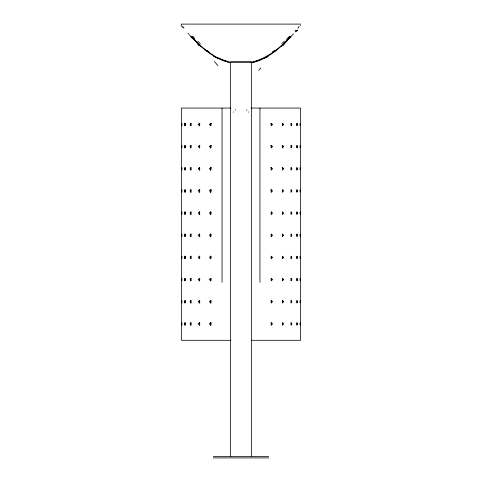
<?xml version="1.0" encoding="UTF-8"?>
<svg xmlns="http://www.w3.org/2000/svg" width="482" height="482" viewBox="0 0 482 482"><rect width="100%" height="100%" fill="white"/><g stroke="black" fill="none" stroke-linecap="round" stroke-linejoin="round"><path stroke-width="0.72" d="M185.281 278.391L185.281 280.759M185.281 300.551L185.281 302.919M185.281 322.705L185.281 325.079M296.719 280.759L296.677 278.319M296.719 302.919L296.719 300.551M296.719 325.079L296.719 322.705M251.11 62.286L256.243 60.913M185.323 123.211L185.323 125.718M185.323 145.365L185.323 147.878M185.323 167.525L185.323 170.038M185.323 189.685L185.323 192.198M185.323 211.845L185.323 214.351M185.323 234.005L185.323 236.511M185.323 256.159L185.323 258.671M296.677 125.718L296.677 123.211M296.677 147.878L296.677 145.365M296.677 170.038L296.677 167.525M296.677 192.198L296.677 189.685M296.677 214.351L296.677 211.845M296.677 236.511L296.677 234.005M296.677 258.671L296.677 256.159M298.093 27.528L298.328 27.215M298.4 27.751L298.093 28.155M296.4 30.306L295.056 31.975M295.526 30.782L295.972 30.227M293.538 33.794L284.898 43.073L275.704 50.978M290.767 36.373L283.073 44.236L275.704 50.429M290.923 36.795L289.857 37.97M270.601 145.552C271.806 144.781 272.137 147.462 271.137 147.878M270.601 167.712C271.806 166.935 272.137 169.616 271.137 170.038M270.601 189.872C271.806 189.095 272.137 191.776 271.137 192.198M270.601 123.398C271.806 122.621 272.137 125.302 271.137 125.718M191.107 123.211L190.776 124.464L191.107 125.718M191.107 145.365L190.776 146.624L191.107 147.878M191.107 167.525L190.776 168.784L191.107 170.038M191.107 189.685L190.776 190.938L191.107 192.198M191.107 211.845L190.776 213.098L191.107 214.351M290.893 125.718L291.224 124.464L290.893 123.211M191.107 234.005L190.776 235.258L191.107 236.511M290.893 147.878L291.224 146.624L290.893 145.365M191.107 256.159L190.776 257.418L191.107 258.671M290.893 170.038L291.224 168.778L290.893 167.525M191.107 278.319L190.776 279.578L191.107 280.831M290.893 192.198L291.224 190.938L290.893 189.685M191.107 300.479L190.776 301.732L191.107 302.991M290.893 214.351L291.224 213.098L290.893 211.845M191.107 322.639L190.776 323.892L191.107 325.145M290.893 236.511L291.224 235.258L290.893 234.005M290.893 258.671L291.224 257.418L290.893 256.159M290.893 280.831L291.224 279.572L290.893 278.319M290.893 302.991L291.224 301.732L290.893 300.479M290.893 325.145L291.224 323.892L290.893 322.639M281.169 46.519L282.133 45.663M276.3 50.52L270.649 54.496L264.714 57.9M273.384 52.122L264.72 57.376M199.668 211.845L199.223 213.351L199.783 214.376M254.55 61.913L251.11 62.787M210.863 211.845L210.291 213.098L210.863 214.351M210.863 234.005L210.291 235.258L210.863 236.511M271.137 214.351L271.709 213.098L271.137 211.845M210.863 256.159L210.291 257.418L210.863 258.671M271.137 236.511L271.709 235.258L271.137 234.005M210.863 278.319L210.291 279.578L210.863 280.831M271.137 258.671L271.709 257.418L271.137 256.159M210.863 300.479L210.291 301.732L210.863 302.991M271.137 280.831L271.709 279.572L271.137 278.319M210.863 322.639L210.291 323.892L210.863 325.145M271.137 302.991L271.709 301.732L271.137 300.479M271.137 325.145L271.709 323.892L271.137 322.639M265.299 57.075L264.931 57.268M265.299 57.599L259.834 60.117M263.25 58.099L257.87 60.358M263.184 58.653L257.822 60.883L252.267 62.533M258.316 60.702L256.243 61.419M199.783 123.187L199.217 124.464L199.783 125.742M199.783 145.347L199.217 146.624L199.783 147.902M199.783 167.501L199.217 168.784L199.783 170.062M199.783 189.661L199.217 190.938L199.783 192.216M199.783 233.981L199.217 235.258L199.783 236.535M199.783 256.141L199.217 257.418L199.783 258.695M282.217 258.695L282.783 257.418L282.217 256.141M199.783 278.295L199.217 279.578L199.783 280.855M282.217 280.855L282.783 279.572L282.217 278.295M199.783 300.455L199.217 301.732L199.783 303.009M282.217 303.009L282.783 301.732L282.217 300.455M199.783 322.615L199.217 323.892L199.783 325.169M282.217 125.742L282.783 124.464L282.217 123.187M282.217 147.902L282.783 146.624L282.217 145.347M282.217 170.062L282.783 168.778L282.217 167.501M282.217 192.216L282.783 190.938L282.217 189.661M282.217 214.376L282.777 213.351L282.332 211.845M282.217 236.535L282.783 235.258L282.217 233.981M282.217 325.169L282.783 323.892L282.217 322.615M181.34 24.1L300.66 24.1M230.559 61.6L251.441 61.6M230.794 108.058L181.437 108.058L181.437 340.298L230.854 340.298M251.206 108.058L300.563 108.058L300.563 340.298L251.206 340.298M213.303 456.623L268.697 456.623M213.303 457.9L268.697 457.9M227.661 61.997L229.733 62.533M229.426 62.455L230.89 62.787M229.733 62.033L222.371 59.684L216.701 57.075M227.859 62.051L218.816 58.653M225.757 61.419L223.684 60.702M222.166 60.117L216.701 57.599M217.286 57.9L211.351 54.496L205.7 50.52M210.863 125.718C209.863 125.302 210.194 122.621 211.399 123.398M210.863 147.878C209.863 147.462 210.194 144.781 211.399 145.552M210.863 170.038C209.863 169.616 210.194 166.935 211.399 167.712M210.863 192.198C209.863 191.776 210.194 189.095 211.399 189.872M214.165 55.683C205.41 50.586 197.801 43.729 191.077 36.198M206.296 50.978L198.927 44.802L191.077 36.795M199.867 45.663L200.831 46.519M192.143 37.97L189.577 35.09M189.01 34.439L187.938 33.174M183.907 28.155L183.6 27.751M183.907 27.528L183.6 27.119M259.955 108.058L259.955 282.241M251.652 456.623L251.652 62.449L230.348 62.449L230.348 456.623M222.045 108.058L222.045 282.241M257.78 60.274A39.741 22.389 -2 0 1 256.153 60.822M264.618 57.322A52.321 26.167 -5.4 0 1 263.148 58.045M274.589 50.381A80.096 28.119 -15.4 0 1 272.252 52.044M288.483 37.469A129.748 10.032 -39.6 0 1 286.422 39.687M297.057 30.312A131.49 9.218 -40.5 0 1 296.219 31.402M289.76 36.162A134.195 6.296 -43.6 0 1 287.838 38.325M289.363 36.632A136.014 4.947 -45.2 0 1 288.097 38.084M300.708 25.148A137.852 4.308 -46.1 0 1 300.497 25.564M285.278 42A140.581 3.157 -47.6 0 1 286.941 40.301M297.677 30.125A131.725 8.447 -41.2 0 1 296.906 31.149M289.724 36.819A134.418 5.585 -44.3 0 1 287.814 38.982M233.348 112.186A143.732 0.904 -51.1 0 1 233.565 111.92M284.621 43.308A139.925 3.127 -47.5 0 1 286.971 40.91M298.804 26.721A141.551 2.097 -49.1 0 1 299.093 26.432M287.676 38.53A129.76 10.008 -39.7 0 1 287.332 38.903M235.156 110.167A143.034 0.645 -51.5 0 1 235.499 109.733M256.285 61.467A39.271 22.738 -1.3 0 1 254.617 61.979M259.949 60.208A42.494 23.666 -2.3 0 1 258.43 60.798M284.32 41.121A129.628 9.164 -40.4 0 1 281.741 43.796M277.343 49.11A87.634 27.703 -17.9 0 1 275.481 50.55M268.347 56.412A56.587 27.534 -6.2 0 1 265.811 57.834M284.651 43.693A140.762 1.699 -49.6 0 1 283.048 45.645M260.846 67.866A138.081 2.597 -48.2 0 1 258.683 70.354M274.577 50.923A79.861 28.058 -15.3 0 1 272.24 52.58M265.052 58.069A51.544 26.1 -5 0 1 263.515 58.834M289.833 36.698A133.532 6.266 -43.5 0 1 287.917 38.849M224.793 60.63A39.916 22.72 1.7 0 1 224.329 60.467M207.579 50.628A80.205 28.287 15.3 0 1 207.248 50.387M193.24 37.331A135.972 4.947 45.2 0 1 192.613 36.614M181.383 24.666A141.503 2.073 49.2 0 1 181.527 24.781M194.119 38.922A134.43 5.585 44.3 0 1 192.216 36.765M196.102 41.271A137.213 3.693 46.7 0 1 194.168 39.03M248.441 111.926A143.732 0.904 51.1 0 1 248.658 112.192M217.894 65.618A140.142 2.079 49.1 0 1 214.418 61.509M194.469 38.741A136.02 4.965 45.2 0 1 192.565 36.56M194.391 38.536A134.189 6.266 43.7 0 1 193.089 37.078M194.487 38.62A132.375 7.712 42 0 1 193.168 37.156M194.644 38.879A129.827 10.026 39.7 0 1 192.957 37.054M246.513 109.751A143.034 0.645 51.5 0 1 246.862 110.185M216.243 57.286A56.774 27.564 6.3 0 1 213.707 55.864M227.486 61.853A39.235 22.558 1.5 0 1 225.829 61.347M223.558 60.81A42.458 23.648 2.3 0 1 222.039 60.22M200.379 43.88A129.61 9.158 40.4 0 1 197.795 41.205M206.254 50.544A87.26 27.57 17.9 0 1 204.392 49.098M216.189 57.834A56.665 27.607 6.2 0 1 213.653 56.412M182.377 26.444A140.816 2.061 49.1 0 1 182.895 26.956M181.027 25.245A139.033 3.097 47.6 0 1 181.081 25.16M199.15 45.874A140.738 1.699 49.6 0 1 197.542 43.916M196.993 42.681A139.027 2.609 48.2 0 1 196.343 41.91M181.648 26.45A137.153 4.284 46 0 1 181.298 25.787M209.772 52.58A79.898 28.058 15.4 0 1 207.441 50.923M218.581 58.786A51.574 26.064 5.1 0 1 217.045 58.021M194.74 39.422A131.785 7.658 42 0 1 192.764 37.247M193.451 38.138A133.514 6.26 43.5 0 1 192.185 36.71M182.377 27.582A135.382 5.609 44.3 0 1 182.16 27.239M181.726 124.205C181.816 129.278 182.003 120.271 181.726 124.205M181.726 146.365C181.828 151.318 182.009 142.558 181.726 146.365M181.726 168.525C181.828 173.478 182.009 164.717 181.726 168.525M181.726 190.685C181.828 195.638 182.009 186.877 181.726 190.685M181.726 212.845C181.816 217.912 182.003 208.905 181.726 212.845M181.726 234.999C181.816 240.072 182.003 231.065 181.726 234.999M181.726 257.159C181.828 262.118 182.009 253.351 181.726 257.159M181.726 279.319C181.822 284.223 182.021 275.577 181.726 279.319M181.726 301.479C181.828 306.432 182.009 297.671 181.726 301.479M181.726 323.639C181.816 328.706 182.003 319.699 181.726 323.639M300.274 124.464C300.105 128.296 300.105 120.633 300.274 124.464M300.274 146.624C300.111 150.462 300.099 142.793 300.274 146.624M300.274 168.778C300.111 172.622 300.099 164.952 300.274 168.778M300.274 190.938C300.111 194.782 300.099 187.112 300.274 190.938M300.274 213.098C300.105 216.93 300.105 209.266 300.274 213.098M300.274 235.258C300.105 239.09 300.105 231.426 300.274 235.258M300.274 257.418C300.111 261.256 300.099 253.586 300.274 257.418M300.274 279.572C300.111 283.416 300.099 275.746 300.274 279.572M300.274 301.732C300.111 305.576 300.099 297.906 300.274 301.732M300.274 323.892C300.105 327.724 300.105 320.06 300.274 323.892M184.504 124.205C184.943 129.387 185.299 120.163 184.504 124.205M184.504 146.365C184.943 151.547 185.299 142.323 184.504 146.365M184.504 168.525C184.943 173.707 185.299 164.476 184.504 168.525M184.504 190.685C184.943 195.861 185.299 186.636 184.504 190.685M184.504 212.845C184.943 218.021 185.299 208.796 184.504 212.845M184.504 234.999C184.943 240.181 185.299 230.956 184.504 234.999M184.504 257.159C184.943 262.341 185.299 253.116 184.504 257.159M184.504 279.319C184.913 284.392 185.323 275.463 184.504 279.319M184.504 301.479C184.943 306.654 185.299 297.43 184.504 301.479M184.504 323.639C184.943 328.814 185.299 319.59 184.504 323.639M297.502 124.464C296.972 128.345 296.972 120.584 297.502 124.464M297.502 146.624C296.972 150.498 296.972 142.744 297.502 146.624M297.502 168.778C296.972 172.658 296.972 164.904 297.502 168.778M297.502 190.938C296.972 194.818 296.972 187.058 297.502 190.938M297.502 213.098C296.972 216.978 296.972 209.218 297.502 213.098M297.502 235.258C296.972 239.138 296.972 231.378 297.502 235.258M297.502 257.418C296.972 261.292 296.972 253.538 297.502 257.418M297.502 279.572C296.972 283.452 296.972 275.698 297.502 279.572M297.502 301.732C296.972 305.612 296.972 297.852 297.502 301.732M297.502 323.892C296.972 327.772 296.972 320.012 297.502 323.892M190.179 124.205C190.896 129.405 191.481 120.181 190.179 124.205M190.179 146.365C190.896 151.565 191.481 142.341 190.179 146.365M190.179 168.525C190.896 173.725 191.481 164.495 190.179 168.525M190.179 190.685C190.896 195.885 191.481 186.655 190.179 190.685M190.179 212.845C190.896 218.039 191.481 208.814 190.179 212.845M190.179 234.999C190.896 240.199 191.481 230.974 190.179 234.999M190.179 257.159C190.896 262.359 191.481 253.134 190.179 257.159M190.179 279.319C190.896 284.519 191.481 275.288 190.179 279.319M190.179 301.479C190.896 306.679 191.481 297.448 190.179 301.479M190.179 323.639C190.896 328.832 191.481 319.608 190.179 323.639M291.827 124.464C290.947 128.405 290.947 120.518 291.827 124.464M291.827 146.624C290.947 150.565 290.947 142.678 291.827 146.624M291.827 168.778C290.947 172.725 290.947 164.838 291.827 168.778M291.827 190.938C290.947 194.885 290.947 186.998 291.827 190.938M291.827 213.098C290.947 217.045 290.947 209.158 291.827 213.098M291.827 235.258C290.947 239.199 290.947 231.312 291.827 235.258M291.827 257.418C290.947 261.358 290.947 253.472 291.827 257.418M291.827 279.572C290.947 283.518 290.947 275.632 291.827 279.572M291.827 301.732C290.947 305.678 290.947 297.792 291.827 301.732M291.827 323.892C290.947 327.838 290.947 319.952 291.827 323.892M198.65 124.205C199.584 129.399 200.554 120.211 198.65 124.205M198.65 146.365C199.584 151.559 200.554 142.371 198.65 146.365M198.65 168.525C199.584 173.719 200.554 164.525 198.65 168.525M198.65 190.685C199.584 195.879 200.554 186.685 198.65 190.685M198.65 212.845C199.584 218.033 200.554 208.845 198.65 212.845M198.65 234.999C199.584 240.193 200.554 231.005 198.65 234.999M198.65 257.159C199.584 262.353 200.554 253.164 198.65 257.159M198.65 279.319C199.584 284.513 200.554 275.318 198.65 279.319M198.65 301.479C199.584 306.673 200.554 297.478 198.65 301.479M198.65 323.639C199.584 328.826 200.554 319.638 198.65 323.639M283.362 124.464C282.139 128.477 282.139 120.452 283.362 124.464M283.362 146.624C282.139 150.637 282.139 142.606 283.362 146.624M283.362 168.778C282.139 172.797 282.139 164.766 283.362 168.778M283.362 190.938C282.139 194.957 282.139 186.926 283.362 190.938M283.362 213.098C282.139 217.111 282.139 209.086 283.362 213.098M283.362 235.258C282.139 239.271 282.139 231.246 283.362 235.258M283.362 257.418C282.139 261.431 282.139 253.399 283.362 257.418M283.362 279.572C282.139 283.591 282.139 275.559 283.362 279.572M283.362 301.732C282.139 305.751 282.139 297.719 283.362 301.732M283.362 323.892C282.139 327.905 282.139 319.879 283.362 323.892M272.246 124.464C270.697 128.549 270.697 120.38 272.246 124.464M272.246 146.624C270.697 150.703 270.697 142.539 272.246 146.624M272.246 168.778C270.697 172.863 270.697 164.699 272.246 168.778M272.246 190.938C270.697 195.023 270.697 186.859 272.246 190.938M272.246 213.098C270.697 217.183 270.697 209.013 272.246 213.098M272.246 235.258C270.697 239.343 270.697 231.173 272.246 235.258M272.246 257.418C270.697 261.497 270.697 253.333 272.246 257.418M272.246 279.572C270.697 283.657 270.697 275.493 272.246 279.572M272.246 301.732C270.697 305.817 270.697 297.653 272.246 301.732M272.246 323.892C270.697 327.977 270.697 319.807 272.246 323.892M209.772 124.205C210.929 129.459 212.134 120.163 209.772 124.205M209.772 146.365C210.929 151.619 212.134 142.323 209.772 146.365M209.772 168.525C210.929 173.779 212.134 164.483 209.772 168.525M209.772 190.685C210.929 195.939 212.134 186.636 209.772 190.685M209.772 212.845C210.929 218.093 212.134 208.796 209.772 212.845M209.772 234.999C210.929 240.253 212.134 230.956 209.772 234.999M209.772 257.159C210.929 262.413 212.134 253.116 209.772 257.159M209.772 279.319C210.929 284.573 212.134 275.276 209.772 279.319M209.772 301.479C210.929 306.733 212.134 297.43 209.772 301.479M209.772 323.639C210.929 328.887 212.134 319.59 209.772 323.639"/></g></svg>
